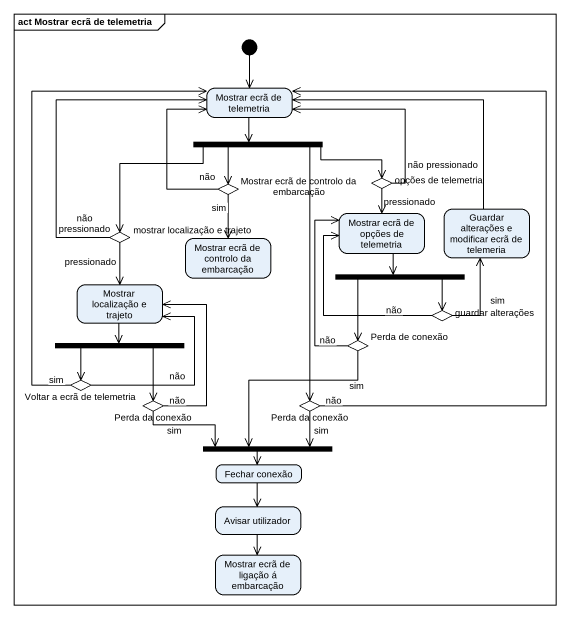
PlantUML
@startuml
mainframe act Mostrar ecrã de telemetria
hide empty description
state "Mostrar ecrã de telemetria" as Mostrar_ecrã_de_telemetria
state fork1 <<fork>>
state "Mostrar ecrã de controlo da embarcação" as Mostrar_ecrã_de_controlo_da <<choice>>
state "opções de telemetria" as opções_de_telemetria <<choice>>
state "Mostrar ecrã de opções de telemetria" as Mostrar_ecrã_de_opções_de
state "Guardar alterações e modificar ecrã de telemeria" as Guardar_alterações_e
state "mostrar localização e trajeto" as mostrar_localização_e <<choice>>
state "Mostrar ecrã de controlo da embarcação" as Mostrar_ecrã_de_controlo_da_2
state "Mostrar localização e trajeto" as Mostrar_localização_e
state fork2 <<fork>>
state fork3 <<fork>>
state "Perda de conexão" as Perda_de_conexão <<choice>>
state "guardar alterações" as guardar_alterações <<choice>>
state "Voltar a ecrã de telemetria" as Voltar_a_ecrã_de_telemetria <<choice>>
state "Perda da conexão" as Perda_da_conexão <<choice>>
state "Perda da conexão" as Perda_da_conexão_2 <<choice>>
state fork4 <<join>>
state "Fechar conexão" as Fechar_conexão
state "Avisar utilizador" as Avisar_utilizador
state "Mostrar ecrã de ligação á embarcação" as Mostrar_ecrã_de_ligação_á
[*] --> Mostrar_ecrã_de_telemetria
Mostrar_ecrã_de_telemetria --> fork1
fork1 --> Mostrar_ecrã_de_controlo_da
fork1 -right-> opções_de_telemetria
fork1 --> mostrar_localização_e
fork1 --> Perda_da_conexão_2
Mostrar_ecrã_de_controlo_da -up-> Mostrar_ecrã_de_telemetria : não
Mostrar_ecrã_de_controlo_da --> Mostrar_ecrã_de_controlo_da_2 : sim
opções_de_telemetria -up-> Mostrar_ecrã_de_telemetria : não pressionado
opções_de_telemetria --> Mostrar_ecrã_de_opções_de : pressionado
Mostrar_ecrã_de_opções_de --> fork2
Guardar_alterações_e -left-> Mostrar_ecrã_de_telemetria
mostrar_localização_e -up-> Mostrar_ecrã_de_telemetria : não pressionado
mostrar_localização_e --> Mostrar_localização_e : pressionado
Mostrar_localização_e --> fork3
fork2 --> Perda_de_conexão
fork2 --> guardar_alterações
fork3 --> Voltar_a_ecrã_de_telemetria
fork3 --> Perda_da_conexão
Perda_de_conexão -up-> Mostrar_ecrã_de_opções_de : não
Perda_de_conexão --> fork4 : sim
guardar_alterações -up-> Mostrar_ecrã_de_opções_de : não
guardar_alterações -up-> Guardar_alterações_e : sim
Voltar_a_ecrã_de_telemetria -up-> Mostrar_ecrã_de_telemetria : sim
Voltar_a_ecrã_de_telemetria -up-> Mostrar_localização_e : não
Perda_da_conexão -up-> Mostrar_localização_e : não
Perda_da_conexão -right-> fork4 : sim
Perda_da_conexão_2 -up-> Mostrar_ecrã_de_telemetria : não
Perda_da_conexão_2 --> fork4 : sim
fork4 --> Fechar_conexão
Fechar_conexão --> Avisar_utilizador
Avisar_utilizador --> Mostrar_ecrã_de_ligação_á
@enduml
